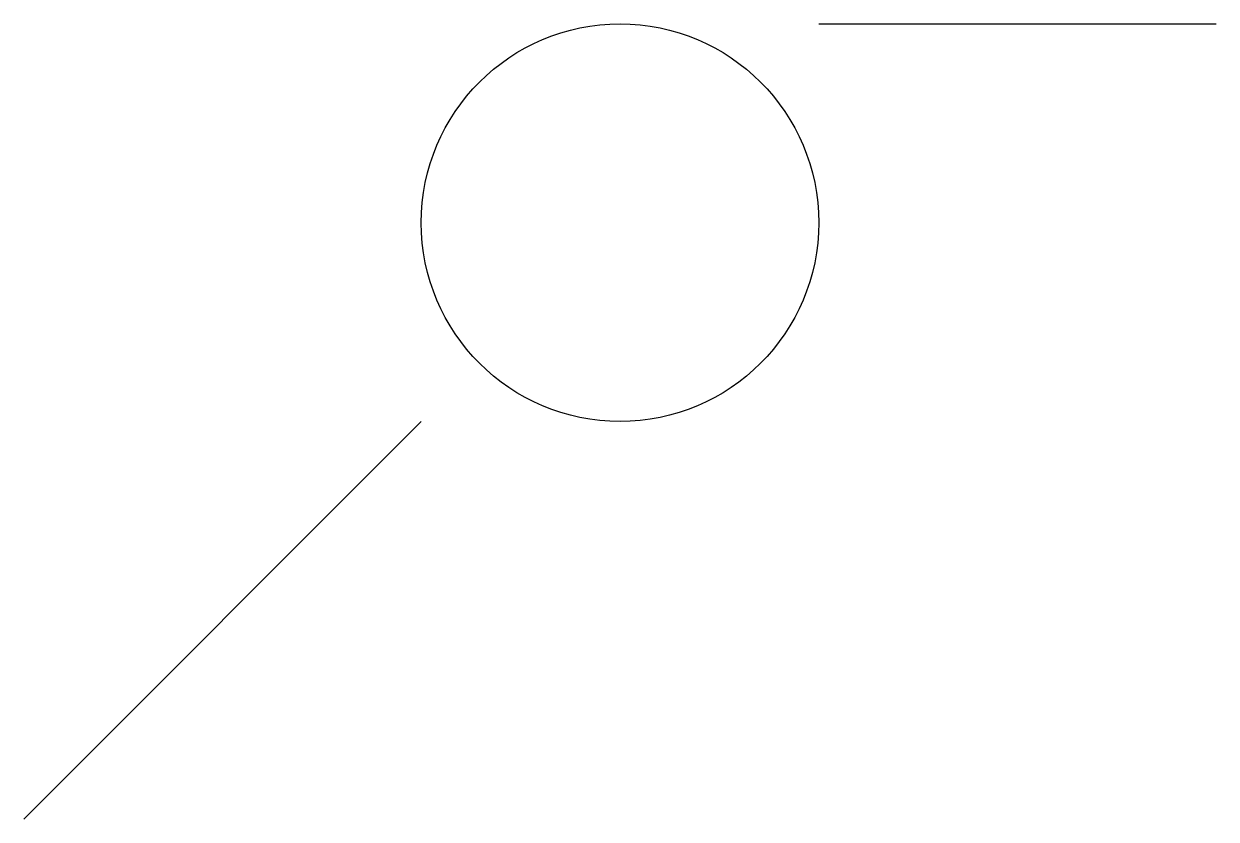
# Model space of a CAD drawing. Header units: metres. Extents: x 0 to 300, y 0 to 200.
import ezdxf

# ---------------------------------------------------------------- set-up
doc = ezdxf.new("R2010")
doc.units = ezdxf.units.M

msp = doc.modelspace()

# ---------------------------------------------------------------- linework, layer by layer
at = {"layer": 'circles'}
msp.add_circle((150, 150), 50, dxfattribs=at)
at = {"layer": 'lines', "color": 5}
msp.add_line((200, 200), (300, 200), dxfattribs=at)
at = {"layer": 'lines'}
msp.add_line((0, 0), (100, 100), dxfattribs=at)

doc.saveas('drawing.dxf')
